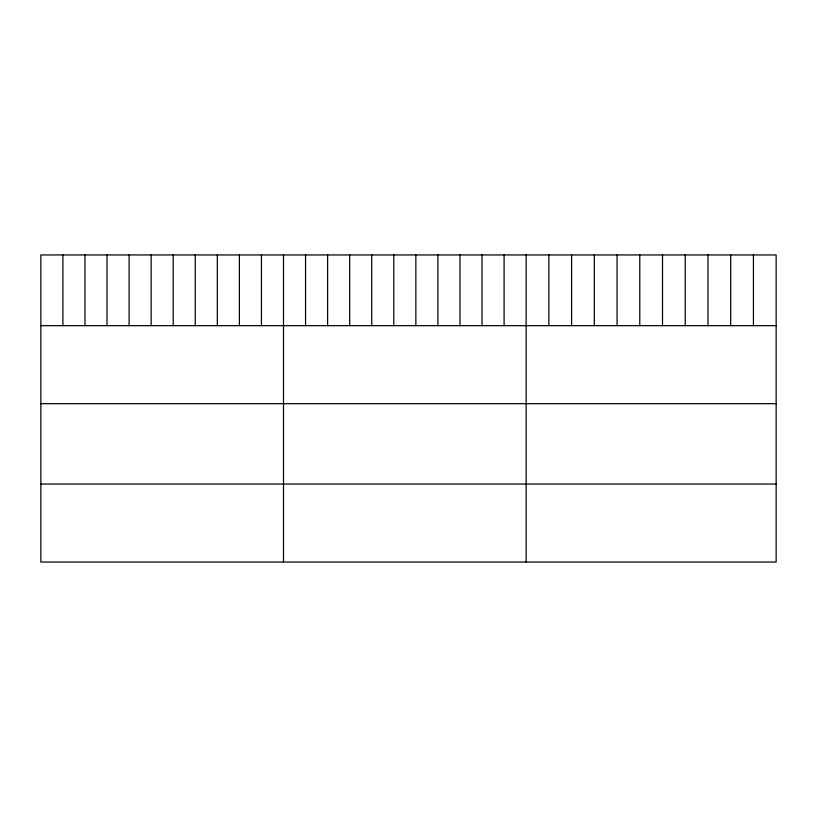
<?xml version="1.0" encoding="UTF-8"?>
<svg xmlns="http://www.w3.org/2000/svg" width="817" height="817" viewBox="0 0 817 817"><rect width="100%" height="100%" fill="white"/><g stroke="black" fill="none" stroke-linecap="round" stroke-linejoin="round"><path stroke-width="1.23" d="M776.15 325.666L776.15 562.045L40.85 562.045L40.85 254.955L776.15 254.955L776.15 325.666L40.85 325.666M40.85 403.669L776.15 403.669M40.85 484.042L776.15 484.042M753.427 254.955L753.427 325.666M730.694 254.955L730.694 325.666M707.971 254.955L707.971 325.666M685.238 254.955L685.238 325.666M662.516 254.955L662.516 325.666M639.782 254.955L639.782 325.666M617.06 254.955L617.06 325.666M594.327 254.955L594.327 325.666M571.604 254.955L571.604 325.666M548.871 254.955L548.871 325.666M526.148 254.955L526.148 562.045M504.089 254.955L504.089 325.666M482.03 254.955L482.03 325.666M459.971 254.955L459.971 325.666M437.912 254.955L437.912 325.666M415.853 254.955L415.853 325.666M393.794 254.955L393.794 325.666M371.735 254.955L371.735 325.666M349.676 254.955L349.676 325.666M327.617 254.955L327.617 325.666M305.558 254.955L305.558 325.666M283.499 254.955L283.499 562.045M261.44 254.955L261.44 325.666M239.381 254.955L239.381 325.666M217.322 254.955L217.322 325.666M195.263 254.955L195.263 325.666M173.204 254.955L173.204 325.666M151.145 254.955L151.145 325.666M129.086 254.955L129.086 325.666M107.027 254.955L107.027 325.666M84.968 254.955L84.968 325.666M62.909 254.955L62.909 325.666"/></g></svg>
